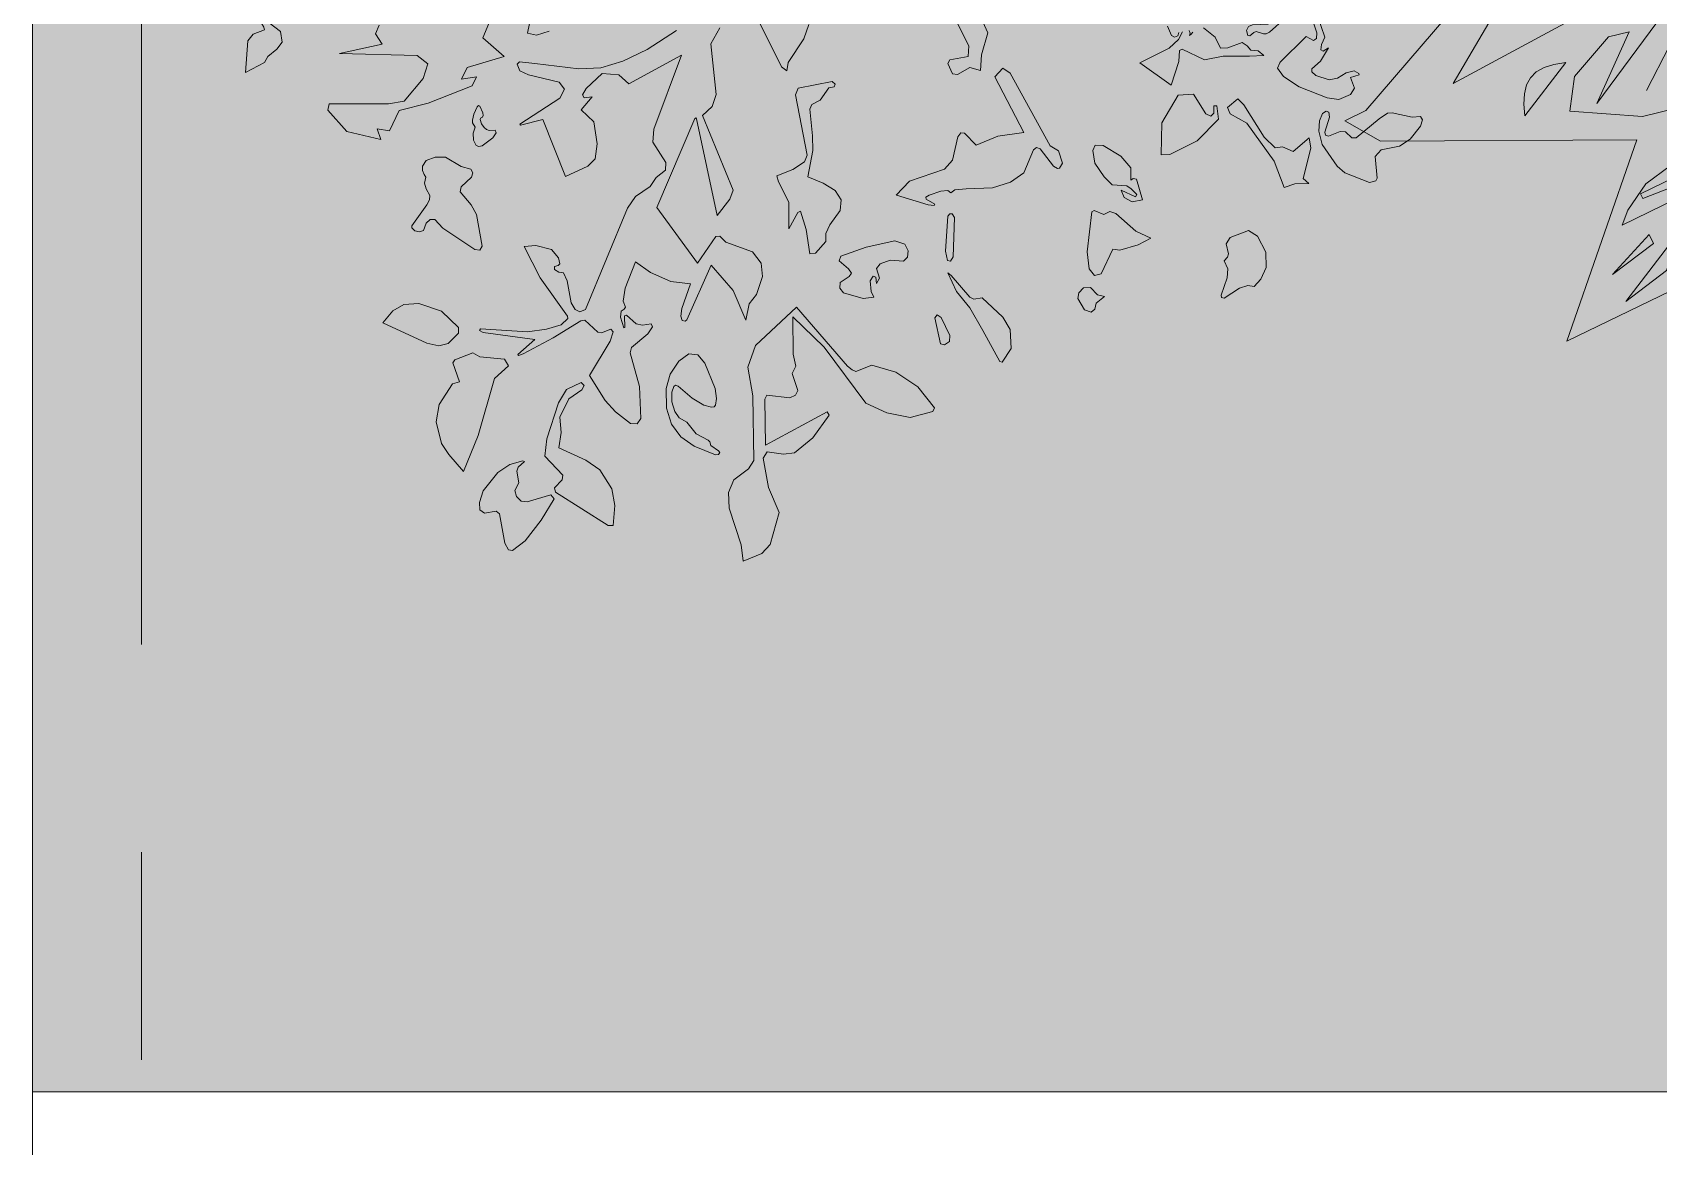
# Model space of a CAD drawing. Header units: millimetres. Extents: x 0 to 1313252738, y -131 to 560100888.
# Drawn here: x 1312629204 to 1312630695, y 559965272 to 559966293 of the extents above; entities that cross this region are included whole.
import ezdxf

# ---------------------------------------------------------------- set-up
doc = ezdxf.new("R2010")
doc.units = ezdxf.units.MM
doc.linetypes.add('CENTERX2', pattern=[101.60000000000001, 63.5, -12.7, 12.7, -12.7])
doc.layers.get('0').update_dxf_attribs({"lineweight": 0})
for name, color, linetype, lineweight in [('001通り芯', 6, 'CENTERX2', 0), ('002外周躯体', 7, 'Continuous', 13), ('003間仕切り', 7, 'Continuous', 13), ('009床', 7, 'Continuous', 5), ('010植栽', 92, 'Continuous', 0)]:
    doc.layers.add(name, color=color, linetype=linetype, lineweight=lineweight)

# ---------------------------------------------------------------- blocks, each defined once
blk = doc.blocks.new('樹木平面（CAD素材.com）5dde948b')
at = {"color": 0, "linetype": 'ByBlock', "lineweight": -2}
for points in [[(17.90515505769508, -94.46908105409193), (13.4894093913208, -107.4117838693228), (-0.9759643433535528, -129.0337109253564), (-2.194101078905077, -136.9515997064386), (-7.066648021103902, -133.144922407841), (-38.58593605349233, -69.64954506723689)], [(-63.55773913229132, -97.36215580102586), (-71.93242918920805, -112.1320637195836), (-66.90761515505801, -158.5735267624718), (-70.86655954560047, -169.5367573824323), (-79.5457837863978, -177.9114474393468), (-51.52863886872729, -246.1271046302127), (-54.57398070759882, -254.5017946871267), (-66.14627969533832, -269.5762367895722), (-84.97457005385877, -180.8239553438206), (-85.63310663922677, -180.0337114413814), (-86.59457005386139, -180.3893211974791), (-121.343213346543, -262.0101291243082), (-84.23755785873438, -313.1179187584544), (-67.43499688312659, -288.614184002357), (-63.83444810263973, -288.4141535145523), (-58.1335792002028, -293.9149919291863), (-33.62984444410177, -302.8163486365033), (-25.72864017581378, -313.2179340023572), (-24.42844200507898, -325.419793758455), (-29.92928041971391, -341.7222785145523), (-36.93034749288563, -350.3235894901618), (-39.93080480995923, -365.4258913194308), (-51.53257310264235, -338.3217602218692), (-71.6356371270267, -315.0182083926015), (-93.95014932215052, -365.1591840023575), (-95.32813712703137, -366.3593669291863), (-98.30636883435, -365.692598636504), (-99.50655176117651, -361.7364400999181), (-98.5409724928868, -354.6625224169916), (-90.46875450508014, -332.0306779047964), (-108.6975745317577, -329.8782665099798), (-127.3754213305328, -321.7770317538821), (-141.1025135561467, -311.8755226075409), (-150.5956271232171, -336.1708922721746), (-152.3959015134642, -347.8393373941258), (-150.0622124890687, -353.306837394126), (-151.3957490744396, -355.240465442906), (-154.1294990744391, -356.9740630038818), (-154.7295905378523, -362.6415934916872), (-151.6624563915138, -372.3097337355889), (-150.7956576110264, -372.1763800770523), (-151.0623649280933, -361.4414105648571), (-149.1287368793164, -360.7079654429064), (-140.3940722451698, -368.6425081258335), (-134.5265112695597, -369.9093678819308), (-126.5252917573634, -368.6425081258335), (-125.3251088305369, -371.3762581258329), (-129.8591332207761, -377.8439105648572), (-144.5947124890699, -390.3791544672963), (-146.0616027329706, -395.4465934916867), (-137.3269380988313, -426.1179349551012), (-135.9934015134604, -455.4557398331493), (-139.5272734646823, -460.389825199003), (-145.6615417573666, -459.9897642233932), (-159.3969685866359, -449.5215020282716), (-168.7317246841958, -438.9198861746131), (-183.3339502939525, -416.2497642233934), (-164.2310387085854, -384.4782550770524), (-161.5639655378509, -375.9436209307109), (-163.6309472451721, -373.7432855648572), (-172.0989045622445, -377.0771270282721), (-175.4327460256572, -376.2770050770527), (-187.6346057817536, -365.4753587355894), (-191.1018009037034, -366.0087733697351), (-216.6168009037028, -381.6556026380281), (-244.0209777329765, -396.1911514185161), (-248.2216179768766, -397.8580721502234), (-249.0217399280991, -396.9912733697352), (-233.4193618793179, -383.1891697111986), (-280.7599106598027, -376.5881636136381), (-284.1604289524876, -374.9879197111991), (-283.0269228549259, -373.4543526380285), (-240.1537216354154, -375.9213953209551), (-222.5510387085851, -373.6543831258327), (-209.08231919639, -369.5204197111989), (-203.2147582207799, -363.7862123941259), (-203.4814655378541, -361.5858770282721), (-228.351922854923, -326.647218491687), (-243.2208557817539, -297.9095050770525), (-232.3525326110212, -297.0427062965646), (-218.1503679768757, -300.7099319063209), (-211.5493618793153, -308.1777367843697), (-210.2825021232165, -313.6452367843694), (-211.9494228549265, -315.17880385754), (-215.4166179768763, -316.1789562965651), (-215.4166179768763, -318.979383125833), (-211.4826850500504, -321.4464258087596), (-206.9486606598039, -322.0465172721747), (-203.8148496841932, -329.3809684916864), (-199.8809167573672, -349.3840172721743), (-196.3470448061453, -355.5849623941258), (-192.013050903708, -357.651944101443), (-186.8122582207761, -355.5182855648573), (-148.4251574204718, -262.7083065252232), (-141.0740369936429, -252.0566830496132), (-127.4219562009639, -242.9052882325404), (-122.1711558960851, -234.5040077447352), (-113.4698296765746, -227.9030016471747), (-113.3198068107194, -220.7019040861987), (-125.1716132131587, -202.0990687203453), (-124.12145315218, -190.3972851837602), (-98.91761168876474, -122.4369269520525), (-147.2249744936453, -148.8409513422962), (-156.3763693107212, -140.4396708544914), (-171.6787016277922, -139.2394879276621), (-186.2309196155947, -153.041591586199), (-189.5314226643786, -158.8924833544915), (-188.1812168716969, -161.4428720740038), (-180.6800735790129, -160.6927577447354), (-190.7316055912051, -172.694587013028), (-179.3298677863313, -183.4962333544913), (-176.0293647375474, -203.5992973788816), (-177.9796619936423, -217.4014010374181), (-184.8807138229131, -224.3024528666865), (-205.3019831420279, -233.5584630841199), (-225.9697422883728, -181.5081429621687), (-246.4568154590998, -186.5657039377788), (-246.9507178981257, -185.57789905973), (-210.5501081420261, -162.0088746694859), (-206.2827910688538, -153.6075941816811), (-211.1724252152017, -147.1177161329005), (-239.2211447273912, -140.5833868646077), (-247.1779130200776, -136.9383868646077), (-249.5782788737379, -130.6707649133882), (-247.2668154590974, -128.7149112548518), (-233.4424861908082, -130.1373502792416), (-193.1252300932501, -134.9825332060713), (-172.6776691176383, -133.9157039377787), (-152.4968154591006, -127.9592405231446), (-130.449010581051, -117.1131429621691), (-103.3337666786137, -99.95497223046186)], [(-220.0508188889762, -100.5110583585101), (-231.7859408401964, -104.0449303097293), (-239.9871908401947, -102.2446559194854), (-230.2238371816602, -54.69776567558302)], [(379.9117692880063, -97.33104358171431), (390.5704657240748, -106.061023519831), (395.3415012716541, -115.9076287988696), (402.0412533171802, -115.6030946149817), (415.3392460136201, -110.9335704620357), (420.0087701665652, -113.9789123009136), (423.1556234000708, -117.734833902196), (429.8553754456044, -118.4454136646013), (435.235479360952, -122.7088922390303), (422.1405094537803, -123.5209833960643), (397.9807975320109, -123.4194720014352), (380.9268832342969, -126.8708594188301), (360.2185587299282, -116.9227427451624), (357.7146109957357, -118.1972746999522), (357.1281007156613, -128.1679494613154), (350.2253258808669, -150.094410701236), (321.5314383323311, -129.3409700214756), (348.3304465144574, -116.0316982811941), (356.9025198387062, -107.9559028862436), (360.7373947469205, -101.0982442268446)], [(357.2333717915716, -101.6546770566642), (356.2708933832291, -104.6423704492094), (353.3634065247134, -105.9457266271656), (350.5160745667199, -104.3014926795904), (346.9669354359758, -95.77954843910902)], [(366.7829622492827, -99.7798493237583), (367.7304019324911, -102.2612389702517), (366.9183107754544, -104.2914668628368), (368.6327254403041, -103.1635624780669), (369.9862107020272, -101.3137992870447)], [(166.5404572992156, -67.34695873970895), (181.9701892828634, -102.0638557029174), (176.1840397889937, -122.1631118395116), (175.473460026591, -136.5777298768671), (165.7283661421788, -133.8369222218771), (154.3590899437004, -140.029117294262), (149.5880543961284, -139.5215603211159), (145.4260872163249, -130.1825120152239), (147.2532923196522, -126.6296132031993), (163.9011610388515, -123.7872941535797), (164.7132521958883, -114.0422002691707), (131.4111702953269, -47.81235973574029)], [(-270.1538747533013, -80.39337458747241), (-280.8887047353455, -106.4310473098785), (-261.4746505124967, -123.7894957914823), (-295.2779449240443, -133.8391238597796), (-300.5311595961066, -144.3455532039083), (-286.8271213211592, -142.289947462666), (-290.7099321657261, -150.5123704276361), (-331.1368450768314, -166.5004150817453), (-357.8597197129894, -173.1240335813049), (-366.7673445917061, -191.8528858904042), (-377.9589758495822, -190.0256807870773), (-374.6683148070115, -199.8215303688012), (-405.8661500897397, -192.445035692408), (-423.1907614398041, -172.819499397417), (-421.8118983294225, -166.9572163575767), (-367.6809471433699, -167.1856169954926), (-353.0633063167516, -164.6732099784185), (-335.7048578351496, -143.8887519280765), (-331.5936463526632, -130.4131142910419), (-341.1864731451315, -122.6474926019032), (-412.4474721748738, -121.0486881364922), (-373.390963091264, -112.3694638956904), (-379.3293796770777, -103.0050377411403), (-376.1317707462549, -95.01101541408615)], [(449.7614164576116, -129.3654357925038), (447.6635143019412, -134.4410055239668), (453.0774553488336, -142.0881972527049), (467.4920733861909, -151.3595712955107), (493.2082933589372, -161.5783850215234), (504.0361754527221, -163.1348930725057), (514.7287090203426, -158.397694656473), (518.4507934900794, -152.7807308203205), (514.593360494171, -142.9679626728252), (522.7142720645097, -140.3963406755506), (522.4435750121665, -139.2458782030853), (517.9770736484751, -136.7419304688969), (510.7359274982554, -138.5691355722238), (502.8180387171706, -143.4416825144285), (494.967824199175, -145.0658648284966), (482.7864568436672, -141.2084318325846), (479.2673951631841, -137.824718678276), (479.1997209000946, -134.9823996286563), (487.2529582073511, -128.0119505307802), (494.4264300944887, -115.6275603860099), (489.621557415372, -118.740576487974), (487.3206324704406, -117.6577882785955), (487.9973751012985, -112.7175670733045), (491.1780654663489, -105.8824665016009), (484.2752906315618, -86.25693020660945)], [(480.350183372564, -91.80621977967621), (483.666222263786, -101.889684979516), (483.3955252114428, -107.100603237152), (480.8915774772503, -109.0631568666508), (473.9211283793738, -105.4087466599971), (449.7253740096384, -129.3036563000755)], [(98.20605798604448, -250.6575834108371), (127.3660579860407, -259.592278532789), (132.8335579860395, -260.347949264496), (133.5003262787249, -259.0144126791297), (125.4991067665287, -254.3470346303493), (125.3213018884817, -252.613437069374), (128.3439848153102, -250.7020346303493), (138.8344726201867, -247.0125834108371), (145.2798994494551, -246.568071215715), (148.0803262787267, -248.5683760937641), (151.9475823762877, -245.9013029230323), (162.2158140835999, -244.8344736547397), (186.4861799372629, -244.2121565815687), (202.7207531079948, -238.9027053620562), (214.9750899982355, -230.1711276181541), (223.9764619494563, -209.3679568864468), (226.7102119494557, -207.1009446913249), (230.0440534128684, -208.3011276181542), (242.3792668275019, -224.1035361547393), (246.0464924372609, -226.303871520593), (247.8467668275007, -226.1705178620564), (250.4471631689703, -221.3697861547394), (246.9799680470132, -210.0347251791295), (239.1121021933614, -205.6340544474224), (202.6357092817743, -139.0114001029101), (195.8846803183587, -134.5107141273001), (188.4085408366554, -142.1868840968127), (215.2126262025086, -193.3946889748613), (191.4089981537217, -196.7952072675443), (171.5059646171394, -205.0964725114468), (160.6043030317705, -193.8947651943736), (157.3037999829939, -193.6947347065684), (154.5033731537223, -197.1952682431542), (149.6026262025079, -218.7985609260809), (142.4015286415269, -227.0998261699828), (110.2966353488482, -238.0014877553494), (98.110549671208, -250.7199081602889)], [(60.94033489097274, -412.3547332017819), (57.63234563233345, -411.0240108680969), (53.42150259585833, -407.4347684703416), (6.748192540548187, -353.5071533803184), (-31.11555765616868, -388.6300959220438), (-38.11984388558995, -408.4248178747507), (-33.55183112727173, -434.7162690837299), (-32.53671718098121, -493.9989235472203), (-37.30775272855317, -501.5107667497854), (-50.70725681961267, -511.6619062127124), (-55.6813151564529, -523.2342052004482), (-55.27211019732567, -537.8352725882828), (-44.156612485418, -571.1817657239958), (-42.32940738209072, -586.2562078264417), (-25.12322599243271, -579.2519215970223), (-17.50987139523568, -571.0294986320522), (-9.28744843027016, -541.7942169788244), (-19.18480940661902, -518.8018860952957), (-23.90508925688118, -492.0028779131699), (-20.25067905022661, -486.064461327358), (-5.176236947783763, -488.1962006145727), (4.873391120516317, -486.9780638790212), (21.47050414239857, -473.2740256040711), (36.54494624484869, -452.4134340077567), (34.71774114152139, -449.5203592608227), (-21.77334996966601, -479.9737776496017), (-22.53468542938572, -437.6435260891988), (-20.55521323411449, -433.9891158825451), (0.457645454142039, -436.5776564455913), (5.78699367217996, -434.1413829744892), (7.918732959395128, -429.8779044000602), (2.741651833301148, -414.3466610217828), (5.939260764123901, -407.6469089762517), (3.655254384964791, -396.5314112643468), (3.198453109132969, -362.2713155769706), (32.12920057847441, -390.1361934027036), (70.34824065638895, -441.4502033877965), (89.38162714937424, -450.4339618124864), (111.0035542054138, -454.6974403869153), (131.7118787097824, -449.2158250769348), (133.2345496292218, -445.8659490541694), (118.0078404348278, -426.5280283772948), (97.756317206291, -412.9762571942879), (75.67758887442687, -406.7333064245881), (60.9076809558719, -412.367188826512)]]:
    blk.add_lwpolyline(points, dxfattribs=at)
for points in [[(454.6192257429101, -88.50194457871612), (440.4076304948138, -101.2923803020035), (437.2269401297635, -102.8488883529853), (434.9260151848393, -103.0519111422441), (428.2262631393059, -100.6156376711419), (425.9930124574639, -101.563077354348), (422.2032537246377, -104.7437677193984), (420.4437228843926, -104.5407449301401), (419.2932604119305, -99.73587225102119), (421.0527912521683, -96.21681057054005), (424.8425499849945, -94.79565104573068), (438.9864709700086, -93.98355988869663)], [(-466.7254034010656, -100.6364385331235), (-464.8981982977384, -110.6860666014208), (-470.0752794238324, -117.0812844630645), (-478.196190994171, -123.6795251139665), (-481.343044227684, -129.1611404239465), (-498.8030041039128, -138.3986773352098), (-496.5697534220708, -109.4679298658698), (-491.6972064798646, -103.2757347934844), (-481.140021438423, -99.21527900831416), (-481.8506012008255, -96.67749414258242), (-483.9823404880408, -93.1245953305579), (-481.5460670169377, -91.90645859500681), (-477.0795656532536, -92.82006114667001)], [(5.81707112244112, -158.8784326921896), (16.47576755850969, -213.9991199758802), (14.03949408741391, -220.2928264428942), (3.177774862077058, -227.1956012776846), (-11.33835456990709, -233.0832621661816), (-10.01870643972142, -238.6663888707913), (-0.3751239499433723, -257.1414626933174), (-0.3751239499433723, -281.5041974043406), (7.745787620395276, -266.6835337884681), (10.38508388075934, -265.5669084475462), (15.3591422175923, -282.1132657721164), (18.85564581037397, -304.5924001605749), (23.99888980492324, -304.0058898804941), (33.51840281238037, -293.1780077867061), (33.39809301133573, -286.0195746247013), (37.21792919442304, -277.8685856041002), (46.69232602649208, -264.7548172905126), (47.50441718352157, -255.0999557568848), (42.21078593767379, -246.5278824326356), (31.20243914232196, -239.6702237732361), (17.12619242039727, -234.0457405745183), (21.66788740973789, -209.8333931147981), (21.30695800661124, -196.4489277488651), (18.71277792164255, -171.9734025993643), (20.607657288052, -167.7099240249358), (28.45787180604748, -163.5817939766789), (36.30808632404296, -152.3478663043738), (41.18063326624906, -151.5357751473393), (42.12807294945742, -148.9641531500647), (39.21807963675019, -146.4602054158763), (8.25334459354417, -152.584726225175)], [(341.7832196428681, -184.4761421474986), (341.0331053135997, -213.7306009889621), (348.9843172038418, -213.4305552572546), (374.0381358014019, -200.9786573914011), (393.6911312282281, -181.0256162328646), (392.0408797038435, -168.8737640987183), (389.4904909843282, -169.023786964572), (389.1904452526251, -175.7748159279867), (386.6400565331096, -178.3252046474986), (381.9893476916441, -176.2248845255476), (370.7376327526181, -158.072117757255), (356.4854604965258, -159.1222778182305)], [(404.3240018456089, -176.3749073914009), (419.4763112968321, -184.7761878792057), (444.5301298943923, -219.5814927572546), (453.9815704431712, -243.8851970255473), (463.5830338578053, -240.4346711109133), (476.3349774553679, -240.1346253792058), (471.3842228821921, -235.4839165377425), (478.2852747114629, -207.5796634889621), (476.635023187071, -198.2782458060355), (462.2328280651236, -210.730143671889), (452.3313189187793, -206.3794805621328), (445.5802899553637, -207.4296406231083), (435.3787350773163, -197.5281314767671), (416.7758997114615, -168.1236497694499), (411.3750765407274, -162.5728037328645), (401.9236359919487, -170.5240156231084)], [(-286.281789643599, -169.7593654103734), (-289.4230091557947, -176.5159507762273), (-290.5491067167714, -181.9093654103735), (-290.3713018387243, -184.3393654103733), (-288.1783750094509, -188.3103410201297), (-289.986057936283, -193.8222922396417), (-289.5711798875018, -200.3121702884223), (-287.0819115948216, -205.1721702884224), (-284.8297164728683, -206.3279019957394), (-281.6292286679927, -205.705584922569), (-271.9388628143315, -198.3563166298859), (-268.8173993996934, -193.5424141908615), (-269.6998384240833, -191.3033898006179), (-275.1525213509194, -191.5536337030566), (-277.6549603753046, -190.6711946786663), (-279.9466676923803, -188.8799751664715), (-282.2383750094559, -185.2975361420813), (-283.4369115948175, -181.4780239469591), (-283.1208140338458, -180.0950971176908), (-281.19349696067, -179.2697312640325), (-280.6008140338418, -177.8999751664719), (-281.1276433021376, -175.2526580933013), (-283.8013018387173, -169.2599751664715), (-285.0964237899425, -168.7221702884221)], [(531.9593283383401, -239.304156016638), (537.8244311391354, -237.7401286030909), (539.1779164008657, -235.2437002314677), (537.1401691457103, -215.3737846531099), (542.7345748941697, -209.283100975354), (559.7433730164956, -205.8993878210454), (569.4884669009007, -199.4928909155537), (578.827515206798, -187.5371044369963), (580.6772783978194, -181.581769285413), (578.827515206798, -178.6943340604025), (571.2479977411458, -179.3259605158737), (552.8405981817012, -175.265504730703), (548.5996776949723, -175.6264341338292), (540.9299278785365, -180.9501428299418), (519.9960224972128, -198.3198703553935), (515.9355667120435, -198.2747541800027), (510.1155800866291, -192.815696957718), (505.2881493198183, -192.544999905373), (494.595615752205, -196.5603395151529), (491.7081805271919, -195.7933645335097), (491.1667864225055, -192.9961616592809), (495.4528230846299, -179.3259605158737), (494.9114289799362, -174.8143429767951), (492.4300393334451, -173.7766709428069), (489.0463261791337, -175.8520150107829), (486.249123304904, -182.7999060209636), (485.527264498658, -192.138954326856), (488.5951644252308, -204.2752055069768), (502.4909464455886, -224.1263226789219), (509.5215504439875, -230.431308189784)], [(278.4670588435147, -209.9097061242523), (280.1339795752174, -221.3114439291303), (288.7352905508268, -234.1133951486427), (296.2030954288748, -241.2478158803497), (309.6718149410699, -242.3813219779108), (313.672424697168, -244.8483646608374), (318.6065100630258, -250.1158341730329), (317.539680794729, -252.2494927096182), (304.2709917703433, -246.2485780754719), (307.0047417703427, -252.9829378315694), (314.4058698191184, -256.9168707583985), (323.8739795752226, -255.1832731974232), (318.2731259166794, -235.9803463681546), (315.4726990874152, -235.5802853925452), (313.0723332337548, -237.0471756364477), (313.0723332337548, -225.7121146608374), (304.0042844532691, -215.0438219779108), (287.7351381118024, -205.3756817340086), (280.6007173800935, -204.8422670998621)], [(-288.5037182674387, -300.6753281188485), (-283.8341941144936, -301.1490479604518), (-281.6686176957337, -297.4946377537985), (-286.811861690283, -268.3947046267426), (-291.7520828955712, -259.5970504255397), (-301.9032223584982, -247.8217286485451), (-300.7527598860361, -243.0168559694262), (-291.4137115801459, -234.422224557482), (-290.2181329322884, -230.2790557840949), (-292.1731671992202, -227.0908460564797), (-300.8956277747748, -224.5643402345959), (-315.3869201695161, -215.9622407914712), (-324.7644811451209, -215.9754115231785), (-332.9303348036592, -218.9519968890322), (-336.3415543158589, -224.0622407914716), (-336.2641762670719, -228.1826218890328), (-334.7528348036612, -231.8572560353746), (-333.1525909012234, -234.2872560353744), (-334.6342982182942, -239.8584755475695), (-333.1229567548762, -245.1037194500082), (-329.7446640719536, -251.1490853036666), (-330.0113713890278, -255.2089633524474), (-332.2635665109737, -259.7429877426912), (-346.013810413413, -278.9459145719598), (-346.1323469987801, -280.842499937813), (-343.4652738280529, -283.5688414012279), (-339.1090543158534, -284.5171340841548), (-335.3158835841496, -283.2724999378129), (-333.0340543158563, -276.3084755475693), (-329.2705177304924, -273.1968901817154), (-324.9439323646329, -273.107987742691), (-317.8066741837501, -280.914443297685)], [(147.7265686567734, -311.1827034565672), (150.4133979250655, -307.468557115104), (151.6308674372594, -271.3148985785191), (149.4083064616534, -267.8921546760808), (147.23019670555, -267.8921546760808), (145.4965991445751, -269.8924595541289), (143.1962485348231, -302.0195784565681), (145.2175442665284, -310.7678254077868)], [(273.0495664654627, -302.6550919855326), (275.0498713435117, -318.3574852782153), (279.8506030508252, -324.3583999123616), (286.1515634166826, -322.7581560099229), (296.6531640264402, -300.3547413757765), (303.0541396361914, -301.2548785708981), (319.9567158557075, -296.2541163757764), (331.4584689044896, -290.2532017416302), (317.9564109776584, -283.6521956440696), (299.4535908557045, -267.649756619679), (293.8527371971686, -265.8494822294351), (288.5519292703428, -268.6499090587031), (279.7505878069241, -264.7493145465082), (277.4502371971721, -265.9494974733375)], [(398.9312528221672, -345.0573880983375), (412.7333564807086, -336.056016147118), (420.4678686758306, -333.7223271227281), (426.2020759929036, -334.655802732484), (432.3363442855879, -327.7214124885809), (437.2704296514383, -317.1864734641918), (437.0037223343643, -303.1176624885816), (429.5359174563164, -288.248729561752), (421.2679906270459, -283.0479368788256), (404.332075992901, -289.648942976386), (400.6648503831493, -295.3164734641913), (402.6651552611911, -304.5178759032156), (401.7316796514387, -307.7183637080934), (398.8645759929022, -310.9855283422398), (402.13174062705, -318.4533332202887), (401.5316491636367, -326.4545527324835), (395.9974723343657, -342.3236380983377), (396.4642101392419, -344.5906502934599)], [(70.58933021863413, -298.4650595903131), (96.77927003298464, -292.6789100964452), (106.1183183388748, -295.8257633299522), (109.0621487831267, -301.916447007708), (108.5545918099778, -307.4995737123177), (104.9001816033305, -311.2554953136009), (92.5157914585543, -310.4434041565664), (83.27825454729098, -313.5902573900735), (80.02988991915845, -318.1582701483908), (82.87220896877625, -326.7867386918783), (80.02988991915845, -331.6592856340827), (79.3193101567558, -325.8731361402147), (76.88303668565275, -325.0610449831802), (74.2437404252887, -329.4260349522387), (74.95432018769132, -339.1711288366482), (77.59361644805541, -344.1451871734822), (67.8485225636432, -345.4648353036628), (49.5764715303776, -340.3892655721993), (46.2265955076109, -336.0242756031412), (46.63264108613293, -330.8471944770486), (55.05808684035946, -325.4670905616976), (57.08831473294049, -322.218725933561), (54.24599568332268, -318.2597815430195), (45.82054992909615, -310.9509611297131), (47.14019805927455, -306.7889939499132)], [(195.3701000020483, -403.8794579344625), (203.3713195142373, -391.410890861292), (202.571197563022, -373.9415615929993), (195.9035146361893, -362.4731469588533), (176.8932097581455, -344.9741835442186), (169.1279658557068, -346.0574762271459), (165.4796731727801, -344.2004030564139), (148.3840634166808, -324.3389396417801), (145.3720817093599, -321.9937262271455), (153.2547646361891, -339.122262812511), (165.7307402459446, -354.1171408612922), (177.4510451239948, -374.7499152515361), (193.2364414654621, -403.279366471048)], [(270.7492158557034, -355.8632017416303), (276.8501457337588, -357.9635218635813), (280.1506487825354, -355.2631102782157), (281.5508621971712, -349.6622566196793), (289.1520207337562, -343.7613572294349), (282.5510146361958, -342.1611133269958), (276.2500542703384, -335.5601072294353), (269.749063416679, -335.76013771724), (265.5484231727787, -340.4608541806547), (264.7483012215634, -345.4616163757764)], [(-332.3654133482742, -386.5770486386587), (-321.4637517629126, -388.8773992484153), (-312.8624407873031, -386.677063882561), (-303.260977372669, -377.1756157118293), (-303.36099261657, -371.9748230289028), (-318.8633554214503, -357.2725821752442), (-339.7665413970571, -349.9714693703659), (-353.5686450555913, -351.0716370532929), (-363.4701542019357, -356.6724907118296), (-372.7715718848594, -367.774182785)], [(133.3424054860115, -363.381596455728), (138.8240207959934, -387.1352627989759), (142.3769196080211, -387.8458425613808), (147.0464437609662, -385.0035235117616), (147.1479551555931, -379.5219082017812), (139.2300663745081, -362.8740394825818), (135.4741447732267, -360.5392774061088)], [(-285.3756124717511, -471.0628422743284), (-270.1857973040715, -418.7423678078653), (-257.3588422735811, -407.2656185700602), (-261.0719082034593, -401.1896925029873), (-283.7753685693133, -399.0893723810356), (-290.1763441790718, -395.2887931127434), (-306.7788746668775, -401.5897534785962), (-308.6791643010183, -404.5902107956695), (-302.2781886912671, -421.7928327468894), (-308.9792100327286, -423.6931223810357), (-321.081054544924, -442.696018722499), (-323.6814508863863, -458.6984577468897), (-318.8807191790729, -478.5014760395724), (-312.2797130815125, -488.6030156737192), (-298.8776703985823, -504.1428841950601)], [(-83.89057831903845, -397.1796552173632), (-77.34309336544902, -404.7930098145579), (-67.88561509915961, -427.9545263558016), (-66.862981790302, -437.3010940242592), (-67.5848405965553, -443.1962742753221), (-69.02855820906188, -444.8806114899111), (-71.46483168016493, -445.2716183432981), (-78.32249033956396, -443.1962742753221), (-89.0300626323042, -436.9702420713938), (-101.8430564432892, -426.0220501765639), (-104.3695622651757, -424.9091845169241), (-105.993744579242, -426.172437427866), (-107.557771992786, -431.3758363229367), (-107.557771992786, -440.1885292492697), (-104.9109563698621, -448.9711447253426), (-101.0309652862597, -454.8964024266651), (-93.9026095745103, -458.8365484107939), (-85.4809235015673, -469.6042756040615), (-74.29211200464852, -475.2889137033003), (-72.78823949162687, -476.7927862163264), (-71.85583853354547, -480.2817704465474), (-64.81771517258676, -485.2746271897935), (-63.73492696320682, -486.5378801007355), (-65.0282573244076, -488.5530692681904), (-67.55476314629414, -488.7936888702747), (-87.13518326589474, -480.9133969020181), (-99.37670552192505, -472.4315559285505), (-108.0690886472184, -460.7013503269472), (-112.4904738355144, -446.0536320500718), (-112.7912483381187, -428.007161893759), (-109.2421092073818, -414.743006328868), (-101.3016623386029, -402.9827232770039), (-92.2652683759552, -396.2660526656996)], [(-214.5178259757922, -523.1784121176656), (-166.1984021322605, -553.7333419010738), (-161.6303893739423, -553.7333419010738), (-160.006207059876, -535.2582680785476), (-162.6455033202328, -520.1330702787877), (-173.7102453348234, -502.5715990079252), (-186.5006810581144, -493.7401076751789), (-211.4724841369134, -482.2693200820722), (-209.1377220604372, -468.3622590178633), (-210.3558587959887, -454.2521751643959), (-202.133435831016, -437.5027950505669), (-190.2566026593959, -429.2803720855963), (-188.1248633721807, -425.1184049057965), (-190.7641596325447, -422.5806200400651), (-204.1636637236043, -428.8743265070793), (-211.5739955315403, -441.2587166518497), (-222.2326919676161, -474.2499199063599), (-224.2629198601971, -489.9841860738961), (-207.7165625356319, -507.3426345555008), (-208.3256309034077, -511.809135919188), (-215.2284057381948, -519.219467727124)], [(-215.6746329104171, -529.1270503369641), (-227.6755355643654, -548.8428189827368), (-242.2029440402003, -567.7916126468658), (-253.8880334664173, -576.5441506726778), (-257.5424436730646, -575.8222918664255), (-260.8810406519879, -569.7316081886697), (-265.6182390680151, -542.7521353049805), (-268.911719871543, -540.3609780092692), (-279.6493696145517, -542.4363220772452), (-283.6647092243329, -539.3233059752815), (-284.2061033290192, -532.4656473158825), (-280.7772739993197, -521.8633460990477), (-267.3777699082602, -505.035012678285), (-256.2791907621249, -497.5908437388061), (-244.2782881081766, -494.4327114614507), (-242.7443381448938, -494.9289893907493), (-248.4740924195175, -500.0722333852986), (-249.872693856636, -503.907108293516), (-248.1131630163982, -514.5996418611315), (-251.7675732230455, -521.5024166959215), (-250.0982747335911, -527.0517062689881), (-245.7220057206832, -531.2023944049402), (-240.3531808491789, -531.9693693865834), (-218.6071843108184, -525.5628724810922)]]:
    blk.add_lwpolyline(points, close=True, dxfattribs=at)
blk = doc.blocks.new('樹木平面（CAD素材.com）463e85fd')
at = {"color": 0, "linetype": 'ByBlock', "lineweight": -2}
for points in [[(-50.69051506151663, -326.767445010897), (-316.0219968634738, -455.2777475464754), (-251.8870690823606, -270.6644111382557), (-486.7694881241259, -271.8234942162799), (-519.5284905530661, -253.0889931933707), (-500.3437616448718, -243.7970867097856), (-310.5679840088888, -22.69529164243067)], [(-243.0760304803734, -225.4501350502997), (-200.8388417553069, -143.5729065785381)], [(-354.6231770188206, -248.766672082209), (-316.9213650436613, -199.7961639378536), (-327.9091153329828, -201.4347964389726), (-336.9076943393484, -204.2658426697144), (-344.0136603481187, -208.3329985374057), (-349.3268882881785, -213.6815663281632), (-352.9447656057637, -220.3556435440132), (-354.9683720138455, -228.3980449884221), (-355.4946933639621, -237.8536973243154), (-354.6231770188206, -248.766672082209)], [(-274.0445230362457, -393.999683641574), (-236.6024259589249, -365.6283400640786), (-240.6183729131626, -357.3367312577666), (-274.0445230362457, -393.999683641574)], [(-261.9966821735361, -418.8745100605065), (-211.7275995399905, -353.5804992013691), (-224.5545850962153, -390.5031664830112), (-261.9966821735361, -418.8745100605065)]]:
    blk.add_lwpolyline(points, dxfattribs=at)
for points in [[(-55.08640040026512, -21.79592346224308), (-420.1769027757982, -219.0967540155252), (-349.4791273712981, -98.69084171740542), (-305.9536512054873, -50.39246538864246), (-256.0399466426243, -14.95185269557623), (-216.9724554392342, -1.46154143116837), (-147.6666375453569, -4.759434285922907), (-90.67168964785922, -14.27382764283357), (-57.09437387738399, -17.65011905908795)], [(2.695146346075489, -14.28345934944445), (-19.65122520078512, -57.92446749380542), (-41.44976269529434, -98.05101386250135), (-72.90733594412086, -147.6383852682411), (-118.90624333308, -198.6415804075805), (-169.2963920228431, -230.365686803747), (-246.5276423468385, -249.2489956490226), (-313.3067526011091, -244.4458116232918), (-308.8758229966843, -212.6496880591585), (-277.8609198002669, -176.1125010883152), (-258.8801033994823, -171.6845352581949), (-288.5500214661661, -237.2382610151726), (-233.5488118234516, -163.1893654307787), (-186.0775159903351, -122.0613531052477), (-138.2746609864443, -93.3797460851638), (-109.1429226063537, -79.27011805614437), (-142.0521139574066, -193.7768391879481), (-104.4718046756952, -99.21160149358549), (-73.33918894344423, -55.8709130244015), (-55.34611529810354, -42.39508802910314), (-85.5354631604605, -149.1471429197991), (-43.03855953755555, -46.67074988117747), (-50.79827412393207, -90.09789541162807), (-1.320800608162244, -5.991850543134206)], [(-161.19880200861, -267.687323775368), (-194.5733425853359, -282.0533191077957), (-221.1335058112636, -294.5632444127714), (-243.6266765447763, -310.923948295158), (-260.2032921517766, -335.2141342019249), (-265.2334844342586, -348.7854075536179), (-190.6090051774481, -312.6418849655101), (-194.6249521316949, -304.3502761591763), (-246.3825784466808, -324.3001534814411), (-248.3905519237997, -320.1543490782861), (-157.1828550543723, -275.9789325816782)]]:
    blk.add_lwpolyline(points, close=True, dxfattribs=at)

msp = doc.modelspace()

# ---------------------------------------------------------------- hatches: boundary and pattern name
at = {"layer": '009床', "transparency": 33554664}
h = msp.add_hatch(color=8, dxfattribs=at)
h.dxf.hatch_style = 1
h.paths.add_polyline_path([(1312636679.219367, 559967021.9688315), (1312629304.219367, 559967021.9688315), (1312629304.219367, 559965321.9688315), (1312636679.219367, 559965321.9688315)])
h.paths.add_polyline_path([(1312629304.219367, 559967021.9688315), (1312629204.219367, 559967021.9688315), (1312629204.219367, 559965321.9688315), (1312629304.219367, 559965321.9688315)])

# ---------------------------------------------------------------- linework, layer by layer
at = {"layer": '001通り芯', "ltscale": 15}
msp.add_line((1312629304.219367, 559969732.7608386), (1312629304.219367, 559950686.9688317), dxfattribs=at)
at = {"layer": '002外周躯体'}
msp.add_line((1312629204.219367, 559967021.9688315), (1312629204.219367, 559962086.9688315), dxfattribs=at)
at = {"layer": '003間仕切り'}
msp.add_line((1312644304.219367, 559965321.9688315), (1312629204.219367, 559965321.9688315), dxfattribs=at)

# ---------------------------------------------------------------- block references
at = {"layer": '010植栽'}
for name, p in [('樹木平面（CAD素材.com）463e85fd', (1312630927.270149, 559966465.367327)), ('樹木平面（CAD素材.com）5dde948b', (1312629898.207121, 559966394.7946432))]:
    msp.add_blockref(name, p, dxfattribs=at)

doc.saveas('drawing.dxf')
